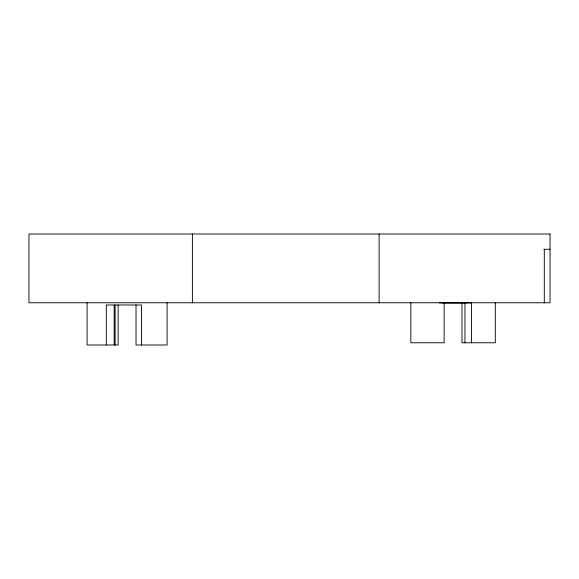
<?xml version="1.0" encoding="UTF-8"?>
<svg xmlns="http://www.w3.org/2000/svg" width="579" height="579" viewBox="0 0 579 579"><rect width="100%" height="100%" fill="white"/><g stroke="black" fill="none" stroke-linecap="round" stroke-linejoin="round"><path stroke-width="0.87" d="M543.869 249.259L550.05 249.259M443.717 303.085L465.169 303.085M439.186 302.774L444.144 303.085L444.144 342.782L410.822 342.782L410.822 302.774M544.303 249.259L544.303 302.774M495.313 302.774L495.313 342.782L461.991 342.782L461.991 303.085M471.545 342.782L471.545 302.774L464.944 303.085L464.944 342.782M379.115 234.01L379.115 302.774M192.394 234.01L192.394 302.774M167.078 302.672L167.078 344.99L136.022 344.99L136.022 304.981M141.457 344.99L141.457 304.981L106.326 304.981L106.326 344.99M118.138 304.981L118.138 344.99L87.082 344.99L87.082 302.672M115.112 304.981L115.112 344.99M114.179 304.981L114.179 344.99M550.05 234.01L28.95 234.01L28.95 302.774L550.05 302.774L550.05 234.01"/></g></svg>
